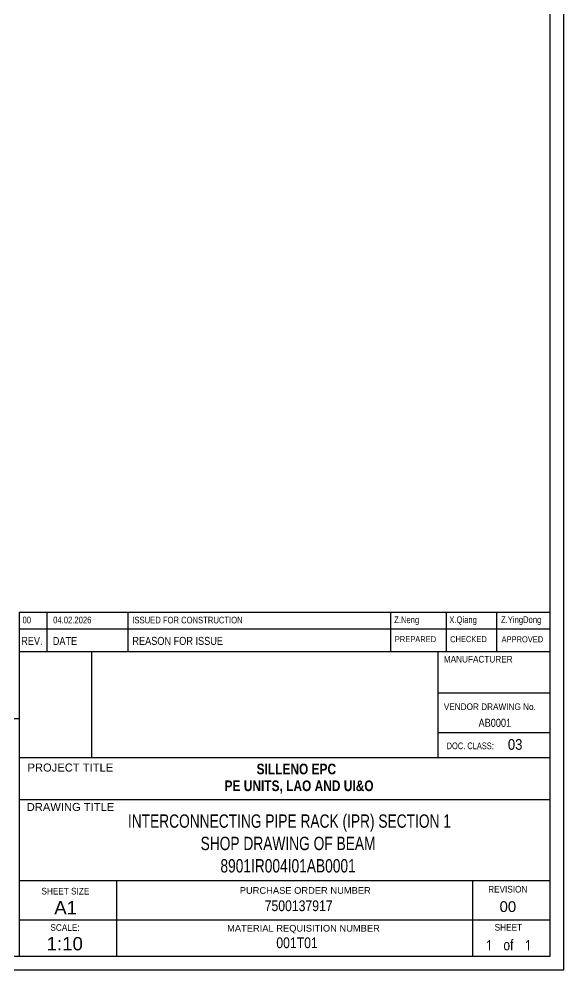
# Model space of a CAD drawing. Header units: millimetres. Extents: x -229 to 612, y -264 to 330.
# Drawn here: x 416.5 to 611.5, y -263.7 to 76.6 of the extents above; entities that cross this region are included whole.
import ezdxf

# ---------------------------------------------------------------- set-up
doc = ezdxf.new("R2010")
doc.units = ezdxf.units.MM
doc.styles.add('Arial', font='arial.ttf', dxfattribs={"height": 0.2})
doc.styles.add('Arial Bold', font='arialbd.ttf', dxfattribs={"height": 0.2})
doc.styles.add('Arial Narrow', font='ARIALN.TTF', dxfattribs={"height": 0.2})
doc.styles.add('segoeuil', font='', dxfattribs={"height": 0.2})
doc.styles.get('segoeuil').set_extended_font_data('segoeuil')

# ---------------------------------------------------------------- blocks, each defined once
blk = doc.blocks.new('Unknown-43779754-1177')
at = {"color": 5, "linetype": 'Continuous'}
for p, q in [((611.5, -263.65), (611.5, 330.35)), ((606.5, -258.65), (606.5, 325.35)), ((-224.5, -258.65), (606.5, -258.65)), ((-229.5, -263.65), (611.5, -263.65))]:
    blk.add_line(p, q, dxfattribs=at)
blk = doc.blocks.new('0_TCM_4503_AIVD_AD_NOTE_BLOCK-43779754-14248')
at = {"color": 4, "linetype": 'Continuous'}
blk.add_line((301.5, -173.65), (416.5, -173.65), dxfattribs=at)
blk = doc.blocks.new('0_TCM_4503_AIVD_AD_TITLE_BLOCK-43779754-14247')
at = {"color": 4, "linetype": 'Continuous'}
for q in [(416.5, -258.65), (606.5, -149.65)]:
    blk.add_line((416.5, -149.65), q, dxfattribs=at)
at = {"color": 7, "linetype": 'Continuous'}
for p, q in [((442.5, -187.65), (442.5, -149.65)), ((566.5, -187.65), (566.5, -149.65)), ((606.5, -258.65), (606.5, -149.65)), ((606.5, -164.65), (566.5, -164.65)), ((566.5, -178.65), (606.5, -178.65)), ((416.5, -187.65), (606.5, -187.65)), ((416.5, -202.65), (606.5, -202.65)), ((416.5, -231.65), (606.5, -231.65)), ((451.5, -258.65), (451.5, -231.65)), ((578.91, -258.65), (578.91, -231.65)), ((416.5, -245.65), (606.5, -245.65)), ((416.5, -258.65), (606.5, -258.65))]:
    blk.add_line(p, q, dxfattribs=at)
for s, height, style, width, p in [('MANUFACTURER', 2.3877, 'Arial', 0.88, (568.5, -153.65)), ('VENDOR DRAWING No.', 2.3877, 'Arial', 0.88, (568.5, -170.65)), ('DOC. CLASS:', 2.3877, 'Arial', 0.8, (569.5, -184.65)), ('SILLENO EPC', 3.8177, 'Arial Bold', 0.8, (501.5, -193.65)), ('PE UNITS, LAO AND UI&O', 3.8177, 'Arial Bold', 0.8, (490.03, -199.65)), ('SHEET SIZE', 2.388, 'Arial', 0.88, (424.5, -236.65)), ('REVISION', 2.388, 'Arial', 0.88, (584.37, -235.95)), ('SCALE:', 2.388, 'Arial', 0.88, (427.7, -249.65)), ('SHEET', 2.388, 'Arial', 0.88, (586.7, -249.56)), ('1', 3.73, 'segoeuil', 0.88, (583.5, -256.65)), ('of', 3.82, 'Arial', 0.8, (589.84, -256.61)), ('1', 3.73, 'segoeuil', 0.88, (597.5, -256.65))]:
    blk.add_text(s, height=height, dxfattribs=dict(at, style=style, width=width)).set_placement(p)
at = {"color": 3, "linetype": 'Continuous', "style": 'Arial Narrow'}
blk.add_text('AB0001', height=2.863, dxfattribs=at).set_placement((580.92, -176.65))
at = {"color": 1, "linetype": 'Continuous', "style": 'Arial', "width": 0.88}
blk.add_text('03', height=3.82, dxfattribs=at).set_placement((591.41, -184.87))
at = {"color": 7, "linetype": 'Continuous', "style": 'Arial'}
for s, height, p in [('PROJECT TITLE', 2.8652, (419.5, -192.65)), ('DRAWING TITLE', 2.8652, (419.21, -206.76)), ('PURCHASE ORDER NUMBER', 2.3877, (495.47, -236.39)), ('A1', 4.775, (429.07, -243.76)), ('00', 3.82, (588.45, -242.89)), ('MATERIAL REQUISITION NUMBER', 2.3877, (490.93, -249.91))]:
    blk.add_text(s, height=height, dxfattribs=at).set_placement(p)
at = {"color": 2, "style": 'Arial Narrow', "width": 0.9}
blk.add_text('INTERCONNECTING PIPE RACK (IPR) SECTION 1', height=4.7721, dxfattribs=at).set_placement((455.44, -212.76))
at = {"color": 2, "linetype": 'Continuous', "style": 'Arial Narrow', "width": 0.9}
for s, p in [('SHOP DRAWING OF BEAM', (481.46, -220.76)), ('8901IR004I01AB0001', (488.55, -228.76))]:
    blk.add_text(s, height=4.7721, dxfattribs=at).set_placement(p)
at = {"color": 3, "style": 'Arial Narrow'}
for s, p in [('7500137917', (504.38, -242.58)), ('001T01', (508.55, -255.83))]:
    blk.add_text(s, height=3.818, dxfattribs=at).set_placement(p)
at = {"color": 7, "style": 'Arial'}
blk.add_text('1:10', height=4.775, dxfattribs=at).set_placement((426.34, -256.63))
blk = doc.blocks.new('0_TCM_4503_AIVD_AD_REVISION_BLOCK-43779754-14249')
at = {"color": 7, "linetype": 'Continuous'}
for p, q in [((416.5, -135.58), (606.5, -135.58)), ((416.5, -135.58), (416.5, -141.58)), ((426.5, -141.58), (426.5, -135.58)), ((455.5, -141.58), (455.5, -135.58)), ((549.52, -141.59), (549.52, -135.59)), ((569.5, -141.58), (569.5, -135.58)), ((587.5, -141.58), (587.5, -135.58)), ((416.5, -141.58), (606.5, -141.58)), ((416.5, -141.61), (606.5, -141.61)), ((416.5, -141.61), (416.5, -149.65)), ((426.5, -149.61), (426.5, -141.61)), ((455.5, -149.61), (455.5, -141.61)), ((549.52, -149.62), (549.52, -141.62)), ((569.49, -149.61), (569.49, -141.61)), ((587.5, -149.61), (587.5, -141.61)), ((416.5, -149.65), (606.5, -149.65))]:
    blk.add_line(p, q, dxfattribs=at)
at = {"color": 7, "style": 'Arial Narrow'}
for s, height, p in [('00', 2.386, (417.73, -139.61)), ('04.02.2026', 2.386, (428.69, -139.61)), ('ISSUED FOR CONSTRUCTION', 2.3861, (457.02, -139.65)), ('Z.Neng', 2.386, (550.72, -139.54)), ('X.Qiang', 2.386, (570.46, -139.54))]:
    blk.add_text(s, height=height, dxfattribs=at).set_placement(p)
at = {"color": 7, "linetype": 'Continuous', "style": 'Arial Narrow'}
for s, height, p in [('Z.YingDong', 2.386, (588.96, -139.5)), ('REV.', 2.863, (417.25, -147.32)), ('DATE', 2.863, (428.54, -147.38)), ('REASON FOR ISSUE', 2.8633, (457.03, -147.34)), ('PREPARED', 2.147, (550.96, -146.36)), ('CHECKED', 2.147, (570.75, -146.35)), ('APPROVED', 2.147, (589.16, -146.42))]:
    blk.add_text(s, height=height, dxfattribs=at).set_placement(p)

msp = doc.modelspace()

# ---------------------------------------------------------------- block references
for name in ['Unknown-43779754-1177', '0_TCM_4503_AIVD_AD_REVISION_BLOCK-43779754-14249', '0_TCM_4503_AIVD_AD_TITLE_BLOCK-43779754-14247', '0_TCM_4503_AIVD_AD_NOTE_BLOCK-43779754-14248']:
    msp.add_blockref(name, (0, 0))

doc.saveas('drawing.dxf')
